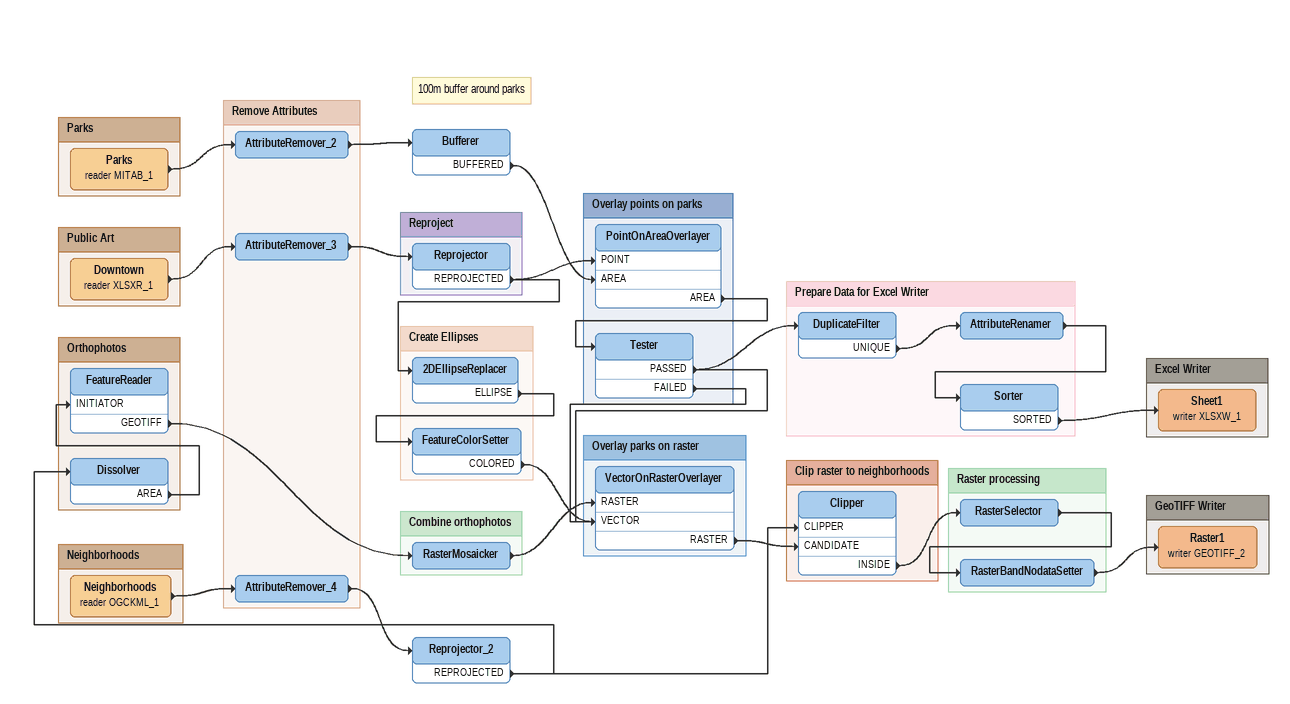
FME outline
Note: 100m buffer around parks
Bufferer
    BUFFERED -> PointOnAreaOverlayer [AREA]
Reprojector_2
    REPROJECTED -> Clipper [CLIPPER]
    REPROJECTED -> Dissolver

Bookmark: Parks
Parks (reader MITAB_1)
    -> AttributeRemover_2

Bookmark: Remove Attributes
AttributeRemover_2
    -> Bufferer
AttributeRemover_3
    -> Reprojector
AttributeRemover_4
    -> Reprojector_2

Bookmark: Public Art
Downtown (reader XLSXR_1)
    -> AttributeRemover_3

Bookmark: Reproject
Reprojector
    REPROJECTED -> 2DEllipseReplacer
    REPROJECTED -> PointOnAreaOverlayer [POINT]

Bookmark: Overlay points on parks
PointOnAreaOverlayer
    AREA -> Tester
Tester
    PASSED -> VectorOnRasterOverlayer [VECTOR]
    PASSED -> DuplicateFilter
    FAILED -> VectorOnRasterOverlayer [VECTOR]

Bookmark: Prepare Data for Excel Writer
DuplicateFilter
    UNIQUE -> AttributeRenamer
AttributeRenamer
    -> Sorter
Sorter
    SORTED -> Sheet1 (writer XLSXW_1)

Bookmark: Excel Writer
Sheet1 (writer XLSXW_1)

Bookmark: Create Ellipses
2DEllipseReplacer
    ELLIPSE -> FeatureColorSetter
FeatureColorSetter
    COLORED -> VectorOnRasterOverlayer [VECTOR]

Bookmark: Neighborhoods
Neighborhoods (reader OGCKML_1)
    -> AttributeRemover_4

Bookmark: Orthophotos
Dissolver
    AREA -> FeatureReader [INITIATOR]
FeatureReader
    GEOTIFF -> RasterMosaicker

Bookmark: Combine orthophotos
RasterMosaicker
    -> VectorOnRasterOverlayer [RASTER]

Bookmark: Overlay parks on raster
VectorOnRasterOverlayer
    RASTER -> Clipper [CANDIDATE]

Bookmark: Clip raster to neighborhoods
Clipper
    INSIDE -> RasterSelector

Bookmark: Raster processing
RasterSelector
    -> RasterBandNodataSetter
RasterBandNodataSetter
    -> Raster1 (writer GEOTIFF_2)

Bookmark: GeoTIFF Writer
Raster1 (writer GEOTIFF_2)
